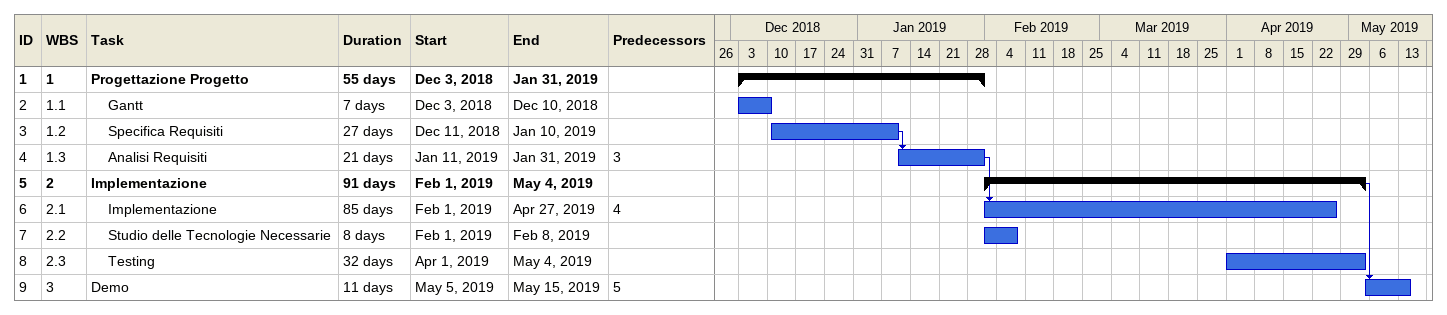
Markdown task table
| ID | WBS | Task | Duration | Start | Finish | Predecessors |
|---|---|---|---|---|---|---|
| 1 | 1 | **Progettazione Progetto** | 55d | 2018-12-03 | 2019-01-31 |  |
| 2 | 1.1 | Gantt | 7d | 2018-12-03 | 2018-12-10 |  |
| 3 | 1.2 | Specifica Requisiti | 27d | 2018-12-11 | 2019-01-10 |  |
| 4 | 1.3 | Analisi Requisiti | 21d | 2019-01-11 | 2019-01-31 | 3 |
| 5 | 2 | **Implementazione** | 91d | 2019-02-01 | 2019-05-04 |  |
| 6 | 2.1 | Implementazione | 85d | 2019-02-01 | 2019-04-27 | 4 |
| 7 | 2.2 | Studio delle Tecnologie Necessarie | 8d | 2019-02-01 | 2019-02-08 |  |
| 8 | 2.3 | Testing | 32d | 2019-04-01 | 2019-05-04 |  |
| 9 | 3 | Demo | 11d | 2019-05-05 | 2019-05-15 | 5 |
